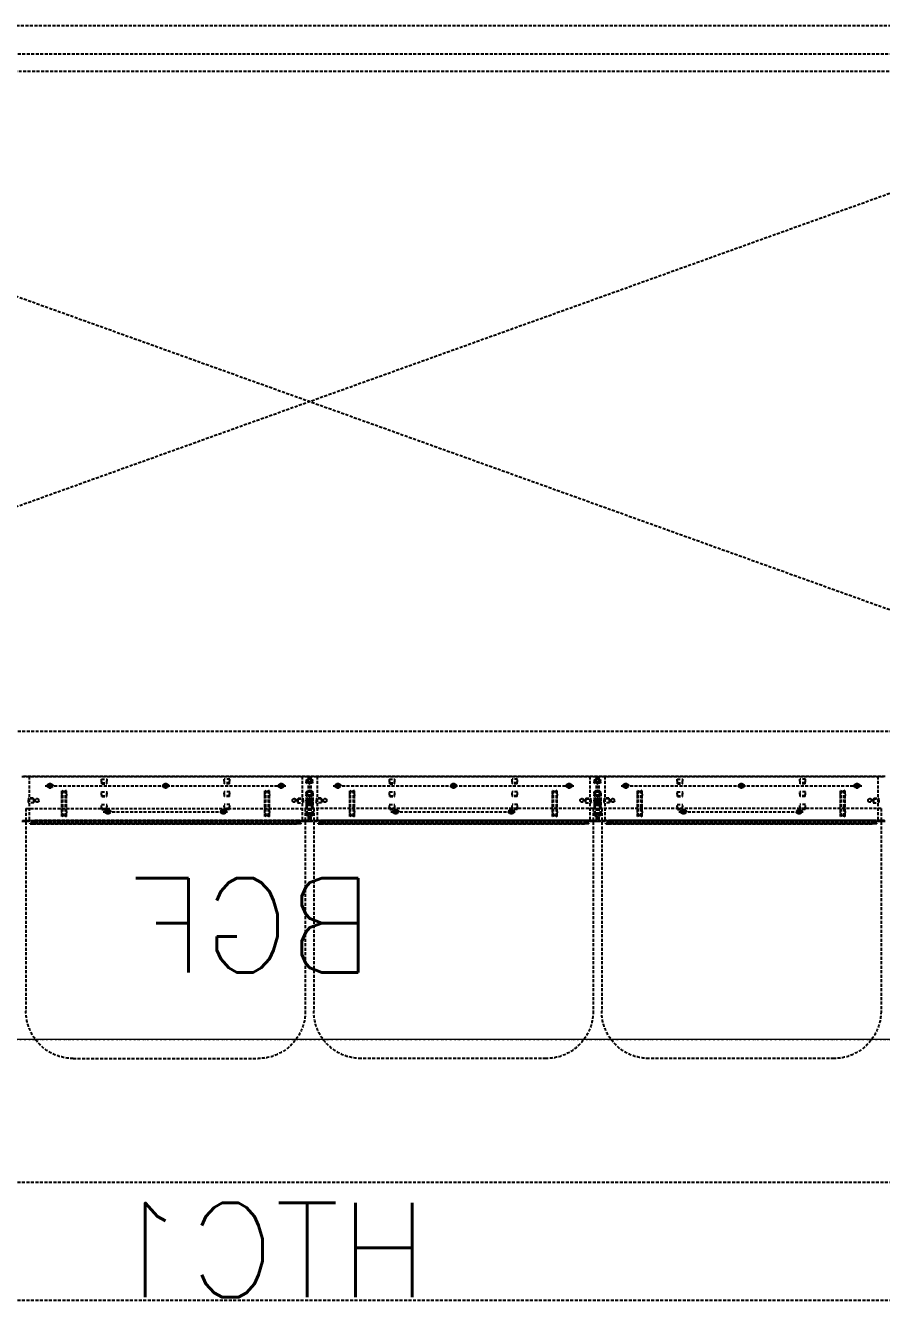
# Model space of a CAD drawing. Extents: x -32000 to 416743, y -254124 to 144214.
# Drawn here: x 3348 to 5162, y 44447 to 47150 of the extents above; entities that cross this region are included whole.
import ezdxf

# ---------------------------------------------------------------- set-up
doc = ezdxf.new("R2010")
doc.units = 0
doc.header["$LTSCALE"] = 10
for name, pattern in [('H12PL4$0$JJP_三點線', [0.9, 0.3, -0.15, 0, -0.15, 0, -0.15, 0, -0.15]), ('XFM1Q40$0$HIDDEN', [9.525, 6.35, -3.175]), ('XFM7P40ICA$0$H12PL4$0$JJP_三點線', [0.9, 0.3, -0.15, 0, -0.15, 0, -0.15, 0, -0.15])]:
    doc.linetypes.add(name, pattern=pattern)
for name, color, linetype in [('H12PL4$0$S-GRID', 252, 'Continuous'), ('XFM1Q40$0$BAG', 221, 'Continuous'), ('XFM1Q40$0$CBF01', 3, 'Continuous'), ('XFM1Q40$0$CBF02', 6, 'Continuous'), ('XFM1Q40$0$CBF03', 30, 'Continuous'), ('XFM1Q40$0$CBF04', 7, 'Continuous'), ('XFM1Q40$0$HTC', 1, 'Continuous'), ('XFM1Q40$0$TYPE14X10', 7, 'Continuous'), ('XFM1Q40$0$輪廓', 4, 'Continuous'), ('XFM7P40ICA$0$H12PL4$0$L40_19_MEJI', 252, 'Continuous'), ('XFM7P40ICA$0$H12PL4$0$S-GRID', 252, 'Continuous')]:
    doc.layers.add(name, color=color, linetype=linetype)
doc.styles.add('XFM1Q40$0$LSP', font='SIMPLEX.shx', dxfattribs={"bigfont": 'chineset.shx'})

# ---------------------------------------------------------------- blocks, each defined once
blk = doc.blocks.new('H12PL4')
at = {"layer": 'H12PL4$0$S-GRID', "linetype": 'H12PL4$0$JJP_三點線', "lineweight": 0}
blk.add_line((-29000, 45000), (289600, 45000), dxfattribs=at)
blk = doc.blocks.new('XFM1Q40$0$A$Cac22a11c')
at = {"layer": 'XFM1Q40$0$BAG', "color": 252, "linetype": 'XFM1Q40$0$HIDDEN', "ltscale": 0.1}
for p, q in [((285939, 185857.6), (285939, 185427.6)), ((285939, 185857.6), (286531, 185857.6)), ((286531, 185857.6), (286531, 185427.6)), ((286549, 185857.6), (286549, 185427.6)), ((286549, 185857.6), (287141, 185857.6)), ((287141, 185857.6), (287141, 185427.6)), ((287751, 185857.6), (287159, 185857.6)), ((287159, 185857.6), (287159, 185427.6)), ((287751, 185857.6), (287751, 185427.6)), ((285939, 185832.2), (286531, 185832.2)), ((286549, 185832.2), (287141, 185832.2)), ((287751, 185832.2), (287159, 185832.2)), ((286039, 185327.6), (286431, 185327.6)), ((286649, 185327.6), (287041, 185327.6)), ((287651, 185327.6), (287259, 185327.6))]:
    blk.add_line(p, q, dxfattribs=at)
for centre, start, end in [((286039, 185427.6), 180, 270), ((286431, 185427.6), 270, 0), ((286649, 185427.6), 180, 270), ((287041, 185427.6), 270, 0), ((287259, 185427.6), 180, 270), ((287651, 185427.6), 270, 0)]:
    blk.add_arc(centre, 100, start, end, dxfattribs=at)
at = {"layer": 'XFM1Q40$0$CBF01', "color": 252, "linetype": 'XFM1Q40$0$HIDDEN', "ltscale": 0.1}
for p, q in [((286524, 185925.7), (286524, 185832.2)), ((286540, 185925.7), (286524, 185925.7)), ((286538.5, 185925.7), (286538.5, 185832.2)), ((286540, 185925.7), (286540, 185830.7)), ((287134, 185925.7), (287134, 185832.2)), ((287150, 185925.7), (287134, 185925.7)), ((287148.5, 185925.7), (287148.5, 185832.2)), ((287150, 185925.7), (287150, 185830.7)), ((287744, 185925.7), (287744, 185832.2)), ((287760, 185925.7), (287744, 185925.7)), ((286533, 185911.7), (286533.5, 185917)), ((286533, 185911.7), (286534.5, 185911.5)), ((286534.5, 185911.5), (286535, 185916.8)), ((286537, 185919.7), (286536.5, 185919.7)), ((286537, 185918.2), (286536.5, 185918.2)), ((286538.5, 185909.7), (286540, 185909.7)), ((286538.5, 185895.7), (286540, 185895.7)), ((287143, 185911.7), (287143.5, 185917)), ((287143, 185911.7), (287144.5, 185911.5)), ((287144.5, 185911.5), (287145, 185916.8)), ((287147, 185919.7), (287146.5, 185919.7)), ((287147, 185918.2), (287146.5, 185918.2)), ((287148.5, 185909.7), (287150, 185909.7)), ((287148.5, 185895.7), (287150, 185895.7)), ((286533, 185890.2), (286533, 185846.2)), ((286533, 185884.7), (286533.5, 185890)), ((286533, 185884.7), (286534.5, 185884.5)), ((286533, 185877.7), (286534.5, 185877.9)), ((286533, 185877.7), (286533.5, 185872.4)), ((286534.5, 185890.2), (286534.5, 185846.2)), ((286534.5, 185884.5), (286535, 185889.8)), ((286534.5, 185877.9), (286535, 185872.6)), ((286537, 185892.7), (286536.5, 185892.7)), ((286537, 185891.2), (286536.5, 185891.2)), ((286536.5, 185878.2), (286540, 185878.2)), ((286536.5, 185876.7), (286538.5, 185876.7)), ((286536.5, 185872.7), (286538.5, 185872.7)), ((286536.5, 185871.2), (286540, 185871.2)), ((286538.5, 185882.7), (286540, 185882.7)), ((286538.5, 185879.7), (286540, 185879.7)), ((287143, 185890.2), (287143, 185846.2)), ((287143, 185884.7), (287143.5, 185890)), ((287143, 185884.7), (287144.5, 185884.5)), ((287143, 185877.7), (287144.5, 185877.9)), ((287143, 185877.7), (287143.5, 185872.4)), ((287144.5, 185890.2), (287144.5, 185846.2)), ((287144.5, 185884.5), (287145, 185889.8)), ((287144.5, 185877.9), (287145, 185872.6)), ((287147, 185892.7), (287146.5, 185892.7)), ((287147, 185891.2), (287146.5, 185891.2)), ((287146.5, 185878.2), (287150, 185878.2)), ((287146.5, 185876.7), (287148.5, 185876.7)), ((287146.5, 185872.7), (287148.5, 185872.7)), ((287146.5, 185871.2), (287150, 185871.2)), ((287148.5, 185882.7), (287150, 185882.7)), ((287148.5, 185879.7), (287150, 185879.7)), ((286533, 185857.7), (286533.5, 185863)), ((286533, 185857.7), (286534.5, 185857.5)), ((286534.5, 185857.5), (286535, 185862.8)), ((286537, 185865.7), (286536.5, 185865.7)), ((286537, 185864.2), (286536.5, 185864.2)), ((286538.5, 185855.7), (286540, 185855.7)), ((287143, 185857.7), (287143.5, 185863)), ((287143, 185857.7), (287144.5, 185857.5)), ((287144.5, 185857.5), (287145, 185862.8)), ((287147, 185865.7), (287146.5, 185865.7)), ((287147, 185864.2), (287146.5, 185864.2)), ((287148.5, 185855.7), (287150, 185855.7)), ((286538.5, 185832.2), (286515, 185832.2)), ((286515, 185832.2), (286515, 185825.2)), ((286522, 185825.2), (286515, 185825.2)), ((286540, 185830.7), (286516.5, 185830.7)), ((286516.5, 185830.7), (286516.5, 185826.7)), ((286522, 185826.7), (286516.5, 185826.7)), ((286522, 185825.2), (286522, 185826.7)), ((286524, 185832.2), (286524, 185830.7)), ((286538.5, 185840.7), (286540, 185840.7)), ((287148.5, 185832.2), (287125, 185832.2)), ((287125, 185832.2), (287125, 185825.2)), ((287132, 185825.2), (287125, 185825.2)), ((287150, 185830.7), (287126.5, 185830.7)), ((287126.5, 185830.7), (287126.5, 185826.7)), ((287132, 185826.7), (287126.5, 185826.7)), ((287132, 185825.2), (287132, 185826.7)), ((287134, 185832.2), (287134, 185830.7)), ((287148.5, 185840.7), (287150, 185840.7)), ((287758.5, 185832.2), (287735, 185832.2)), ((287735, 185832.2), (287735, 185825.2)), ((287742, 185825.2), (287735, 185825.2)), ((287760, 185830.7), (287736.5, 185830.7)), ((287736.5, 185830.7), (287736.5, 185826.7)), ((287742, 185826.7), (287736.5, 185826.7)), ((287742, 185825.2), (287742, 185826.7)), ((287744, 185832.2), (287744, 185830.7))]:
    blk.add_line(p, q, dxfattribs=at)
for centre, radius, start, end in [((286538.5, 185890.2), 5.5, 90, 180), ((286536.5, 185916.7), 3, 90, 175), ((286536.5, 185916.7), 1.5, 90, 175), ((286537, 185921.2), 1.5, 270, 0), ((286537, 185921.2), 3, 270, 300), ((286537, 185921.2), 3, 300, 0), ((287148.5, 185890.2), 5.5, 90, 180), ((287146.5, 185916.7), 3, 90, 175), ((287146.5, 185916.7), 1.5, 90, 175), ((287147, 185921.2), 1.5, 270, 0), ((287147, 185921.2), 3, 270, 300), ((287147, 185921.2), 3, 300, 0), ((286536.5, 185874.7), 3.5, 90, 270), ((286536.5, 185889.7), 3, 90, 175), ((286536.5, 185872.7), 3, 185, 270), ((286538.5, 185890.2), 4, 90, 180), ((286536.5, 185874.7), 2, 90, 270), ((286536.5, 185889.7), 1.5, 90, 175), ((286536.5, 185872.7), 1.5, 185, 270), ((286537, 185894.2), 1.5, 270, 0), ((286537, 185894.2), 3, 270, 0), ((286537, 185868.2), 3, 0, 90), ((286537, 185868.2), 1.5, 0, 90), ((287146.5, 185874.7), 3.5, 90, 270), ((287146.5, 185889.7), 3, 90, 175), ((287146.5, 185872.7), 3, 185, 270), ((287148.5, 185890.2), 4, 90, 180), ((287146.5, 185874.7), 2, 90, 270), ((287146.5, 185889.7), 1.5, 90, 175), ((287146.5, 185872.7), 1.5, 185, 270), ((287147, 185894.2), 1.5, 270, 0), ((287147, 185894.2), 3, 270, 0), ((287147, 185868.2), 3, 0, 90), ((287147, 185868.2), 1.5, 0, 90), ((286538.5, 185846.2), 5.5, 180, 270), ((286536.5, 185862.7), 3, 90, 175), ((286538.5, 185846.2), 4, 180, 270), ((286536.5, 185862.7), 1.5, 90, 175), ((286537, 185867.2), 3, 270, 0), ((286537, 185867.2), 1.5, 270, 0), ((287148.5, 185846.2), 5.5, 180, 270), ((287146.5, 185862.7), 3, 90, 175), ((287148.5, 185846.2), 4, 180, 270), ((287146.5, 185862.7), 1.5, 90, 175), ((287147, 185867.2), 3, 270, 0), ((287147, 185867.2), 1.5, 270, 0)]:
    blk.add_arc(centre, radius, start, end, dxfattribs=at)
at = {"layer": 'XFM1Q40$0$CBF02', "color": 252, "linetype": 'XFM1Q40$0$HIDDEN', "ltscale": 0.1}
for p, q in [((285930, 185925.7), (286538.5, 185925.7)), ((286537, 185925.7), (286537, 185830.7)), ((286538.5, 185925.7), (286538.5, 185830.7)), ((286540, 185925.7), (287148.5, 185925.7)), ((286540, 185925.7), (286540, 185830.7)), ((287147, 185925.7), (287147, 185830.7)), ((287148.5, 185925.7), (287148.5, 185830.7)), ((287150, 185925.7), (287758.5, 185925.7)), ((287150, 185925.7), (287150, 185830.7)), ((285983, 185905.7), (285997, 185905.7)), ((285988, 185901.1), (285988, 185910.2)), ((285992, 185909.7), (285988, 185909.7)), ((285992, 185901.7), (285988, 185901.7)), ((285992, 185901.1), (285992, 185910.2)), ((286015, 185840.7), (286015, 185895.7)), ((286015, 185895.7), (286018.3, 185894.5)), ((286100, 185909.7), (286099, 185919.6)), ((286099.9, 185911.7), (286099.1, 185919.7)), ((286099.1, 185919.7), (286110.9, 185919.7)), ((286099.9, 185911.7), (286110.1, 185911.7)), ((286100, 185909.7), (286110, 185909.7)), ((286110, 185909.7), (286111, 185919.6)), ((286110.1, 185911.7), (286110.9, 185919.7)), ((286228, 185905.7), (286242, 185905.7)), ((286233, 185901.1), (286233, 185910.2)), ((286237, 185909.7), (286233, 185909.7)), ((286237, 185901.7), (286233, 185901.7)), ((286237, 185901.1), (286237, 185910.2)), ((286445, 185840.7), (286445, 185895.7)), ((286445, 185895.7), (286448.3, 185894.5)), ((286473, 185905.7), (286487, 185905.7)), ((286478, 185901.1), (286478, 185910.2)), ((286482, 185909.7), (286478, 185909.7)), ((286482, 185901.7), (286478, 185901.7)), ((286482, 185901.1), (286482, 185910.2)), ((286593, 185905.7), (286607, 185905.7)), ((286598, 185901.1), (286598, 185910.2)), ((286602, 185909.7), (286598, 185909.7)), ((286602, 185901.7), (286598, 185901.7)), ((286602, 185901.1), (286602, 185910.2)), ((286625, 185840.7), (286625, 185895.7)), ((286625, 185895.7), (286628.3, 185894.5)), ((286710, 185909.7), (286709, 185919.6)), ((286709.9, 185911.7), (286709.1, 185919.7)), ((286709.1, 185919.7), (286720.9, 185919.7)), ((286709.9, 185911.7), (286720.1, 185911.7)), ((286710, 185909.7), (286720, 185909.7)), ((286720, 185909.7), (286721, 185919.6)), ((286720.1, 185911.7), (286720.9, 185919.7)), ((286838, 185905.7), (286852, 185905.7)), ((286843, 185901.1), (286843, 185910.2)), ((286847, 185909.7), (286843, 185909.7)), ((286847, 185901.7), (286843, 185901.7)), ((286847, 185901.1), (286847, 185910.2)), ((287055, 185840.7), (287055, 185895.7)), ((287055, 185895.7), (287058.3, 185894.5)), ((287083, 185905.7), (287097, 185905.7)), ((287088, 185901.1), (287088, 185910.2)), ((287092, 185909.7), (287088, 185909.7)), ((287092, 185901.7), (287088, 185901.7)), ((287092, 185901.1), (287092, 185910.2)), ((287203, 185905.7), (287217, 185905.7)), ((287208, 185901.1), (287208, 185910.2)), ((287212, 185909.7), (287208, 185909.7)), ((287212, 185901.7), (287208, 185901.7)), ((287212, 185901.1), (287212, 185910.2)), ((287235, 185840.7), (287235, 185895.7)), ((287235, 185895.7), (287238.3, 185894.5)), ((287320, 185909.7), (287319, 185919.6)), ((287319.9, 185911.7), (287319.1, 185919.7)), ((287319.1, 185919.7), (287330.9, 185919.7)), ((287319.9, 185911.7), (287330.1, 185911.7)), ((287320, 185909.7), (287330, 185909.7)), ((287330, 185909.7), (287331, 185919.6)), ((287330.1, 185911.7), (287330.9, 185919.7)), ((287448, 185905.7), (287462, 185905.7)), ((287453, 185901.1), (287453, 185910.2)), ((287457, 185909.7), (287453, 185909.7)), ((287457, 185901.7), (287453, 185901.7)), ((287457, 185901.1), (287457, 185910.2)), ((287665, 185840.7), (287665, 185895.7)), ((287665, 185895.7), (287668.3, 185894.5)), ((287693, 185905.7), (287707, 185905.7)), ((287698, 185901.1), (287698, 185910.2)), ((287702, 185909.7), (287698, 185909.7)), ((287702, 185901.7), (287698, 185901.7)), ((287702, 185901.1), (287702, 185910.2)), ((286017, 185841.4), (286017, 185895)), ((286025, 185851.3), (286025, 185885.1)), ((286100, 185882.7), (286099, 185892.6)), ((286099.9, 185884.7), (286099.1, 185892.7)), ((286099.1, 185892.7), (286110.9, 185892.7)), ((286099.9, 185884.7), (286110.1, 185884.7)), ((286100, 185882.7), (286110, 185882.7)), ((286110, 185882.7), (286111, 185892.6)), ((286110.1, 185884.7), (286110.9, 185892.7)), ((286447, 185841.4), (286447, 185895)), ((286455, 185851.3), (286455, 185885.1)), ((286503.5, 185873.2), (286503.5, 185876.2)), ((286510.5, 185872.1), (286510.5, 185877.3)), ((286515.5, 185879.7), (286514.5, 185869.7)), ((286515.4, 185877.7), (286514.6, 185869.7)), ((286514.6, 185869.7), (286526.4, 185869.7)), ((286515.4, 185877.7), (286525.6, 185877.7)), ((286515.5, 185879.7), (286525.5, 185879.7)), ((286525.5, 185879.7), (286526.5, 185869.7)), ((286525.6, 185877.7), (286526.4, 185869.7)), ((286627, 185841.4), (286627, 185895)), ((286635, 185851.3), (286635, 185885.1)), ((286710, 185882.7), (286709, 185892.6)), ((286709.9, 185884.7), (286709.1, 185892.7)), ((286709.1, 185892.7), (286720.9, 185892.7)), ((286709.9, 185884.7), (286720.1, 185884.7)), ((286710, 185882.7), (286720, 185882.7)), ((286720, 185882.7), (286721, 185892.6)), ((286720.1, 185884.7), (286720.9, 185892.7)), ((287057, 185841.4), (287057, 185895)), ((287065, 185851.3), (287065, 185885.1)), ((287113.5, 185873.2), (287113.5, 185876.2)), ((287120.5, 185872.1), (287120.5, 185877.3)), ((287125.5, 185879.7), (287124.5, 185869.7)), ((287125.4, 185877.7), (287124.6, 185869.7)), ((287124.6, 185869.7), (287136.4, 185869.7)), ((287125.4, 185877.7), (287135.6, 185877.7)), ((287125.5, 185879.7), (287135.5, 185879.7)), ((287135.5, 185879.7), (287136.5, 185869.7)), ((287135.6, 185877.7), (287136.4, 185869.7)), ((287237, 185841.4), (287237, 185895)), ((287245, 185851.3), (287245, 185885.1)), ((287320, 185882.7), (287319, 185892.6)), ((287319.9, 185884.7), (287319.1, 185892.7)), ((287319.1, 185892.7), (287330.9, 185892.7)), ((287319.9, 185884.7), (287330.1, 185884.7)), ((287320, 185882.7), (287330, 185882.7)), ((287330, 185882.7), (287331, 185892.6)), ((287330.1, 185884.7), (287330.9, 185892.7)), ((287667, 185841.4), (287667, 185895)), ((287675, 185851.3), (287675, 185885.1)), ((287723.5, 185873.2), (287723.5, 185876.2)), ((287730.5, 185872.1), (287730.5, 185877.3)), ((287735.5, 185879.7), (287734.5, 185869.7)), ((287735.4, 185877.7), (287734.6, 185869.7)), ((287734.6, 185869.7), (287746.4, 185869.7)), ((287735.4, 185877.7), (287745.6, 185877.7)), ((287735.5, 185879.7), (287745.5, 185879.7)), ((287745.5, 185879.7), (287746.5, 185869.7)), ((287745.6, 185877.7), (287746.4, 185869.7)), ((286018.3, 185841.9), (286015, 185840.7)), ((286100, 185855.7), (286099, 185865.6)), ((286099.1, 185865.7), (286110.9, 185865.7)), ((286099.9, 185857.7), (286099.1, 185865.7)), ((286099.9, 185857.7), (286110.1, 185857.7)), ((286100, 185855.7), (286110, 185855.7)), ((286105.5, 185850.7), (286119.5, 185850.7)), ((286110, 185855.7), (286111, 185865.6)), ((286110.1, 185857.7), (286110.9, 185865.7)), ((286110.5, 185846.1), (286110.5, 185855.2)), ((286114.5, 185854.7), (286110.5, 185854.7)), ((286114.5, 185846.7), (286110.5, 185846.7)), ((286114.5, 185846.1), (286114.5, 185855.2)), ((286350.5, 185850.7), (286364.5, 185850.7)), ((286355.5, 185846.1), (286355.5, 185855.2)), ((286359.5, 185854.7), (286355.5, 185854.7)), ((286359.5, 185846.7), (286355.5, 185846.7)), ((286359.5, 185846.1), (286359.5, 185855.2)), ((286448.3, 185841.9), (286445, 185840.7)), ((286628.3, 185841.9), (286625, 185840.7)), ((286710, 185855.7), (286709, 185865.6)), ((286709.1, 185865.7), (286720.9, 185865.7)), ((286709.9, 185857.7), (286709.1, 185865.7)), ((286709.9, 185857.7), (286720.1, 185857.7)), ((286710, 185855.7), (286720, 185855.7)), ((286715.5, 185850.7), (286729.5, 185850.7)), ((286720, 185855.7), (286721, 185865.6)), ((286720.1, 185857.7), (286720.9, 185865.7)), ((286720.5, 185846.1), (286720.5, 185855.2)), ((286724.5, 185854.7), (286720.5, 185854.7)), ((286724.5, 185846.7), (286720.5, 185846.7)), ((286724.5, 185846.1), (286724.5, 185855.2)), ((286960.5, 185850.7), (286974.5, 185850.7)), ((286965.5, 185846.1), (286965.5, 185855.2)), ((286969.5, 185854.7), (286965.5, 185854.7)), ((286969.5, 185846.7), (286965.5, 185846.7)), ((286969.5, 185846.1), (286969.5, 185855.2)), ((287058.3, 185841.9), (287055, 185840.7)), ((287238.3, 185841.9), (287235, 185840.7)), ((287320, 185855.7), (287319, 185865.6)), ((287319.1, 185865.7), (287330.9, 185865.7)), ((287319.9, 185857.7), (287319.1, 185865.7)), ((287319.9, 185857.7), (287330.1, 185857.7)), ((287320, 185855.7), (287330, 185855.7)), ((287325.5, 185850.7), (287339.5, 185850.7)), ((287330, 185855.7), (287331, 185865.6)), ((287330.1, 185857.7), (287330.9, 185865.7)), ((287330.5, 185846.1), (287330.5, 185855.2)), ((287334.5, 185854.7), (287330.5, 185854.7)), ((287334.5, 185846.7), (287330.5, 185846.7)), ((287334.5, 185846.1), (287334.5, 185855.2)), ((287570.5, 185850.7), (287584.5, 185850.7)), ((287575.5, 185846.1), (287575.5, 185855.2)), ((287579.5, 185854.7), (287575.5, 185854.7)), ((287579.5, 185846.7), (287575.5, 185846.7)), ((287579.5, 185846.1), (287579.5, 185855.2)), ((287668.3, 185841.9), (287665, 185840.7)), ((285953.5, 185830.7), (285930, 185830.7)), ((285953.5, 185832.2), (286513.5, 185832.2)), ((285953.5, 185825.2), (285953.5, 185832.2)), ((285953.5, 185830.7), (286513.5, 185830.7)), ((285953.5, 185826.7), (286513.5, 185826.7)), ((285953.5, 185825.2), (286513.5, 185825.2)), ((286513.5, 185832.2), (286513.5, 185825.2)), ((286513.5, 185830.7), (286538.5, 185830.7)), ((286563.5, 185830.7), (286540, 185830.7)), ((286563.5, 185832.2), (287123.5, 185832.2)), ((286563.5, 185825.2), (286563.5, 185832.2)), ((286563.5, 185830.7), (287123.5, 185830.7)), ((286563.5, 185826.7), (287123.5, 185826.7)), ((286563.5, 185825.2), (287123.5, 185825.2)), ((287123.5, 185832.2), (287123.5, 185825.2)), ((287123.5, 185830.7), (287148.5, 185830.7)), ((287173.5, 185830.7), (287150, 185830.7)), ((287173.5, 185832.2), (287733.5, 185832.2)), ((287173.5, 185825.2), (287173.5, 185832.2)), ((287173.5, 185830.7), (287733.5, 185830.7)), ((287173.5, 185826.7), (287733.5, 185826.7)), ((287173.5, 185825.2), (287733.5, 185825.2)), ((287733.5, 185832.2), (287733.5, 185825.2)), ((287733.5, 185830.7), (287758.5, 185830.7))]:
    blk.add_line(p, q, dxfattribs=at)
for centre, radius, start, end in [((285988, 185905.7), 4, 90, 270), ((285992, 185905.7), 4, 270, 90), ((286099.1, 185919.6), 0.0502, 360, 191.4212), ((286110.9, 185919.6), 0.0502, 348.5788, 180), ((286233, 185905.7), 4, 90, 270), ((286237, 185905.7), 4, 270, 90), ((286478, 185905.7), 4, 90, 270), ((286482, 185905.7), 4, 270, 90), ((286598, 185905.7), 4, 90, 270), ((286602, 185905.7), 4, 270, 90), ((286709.1, 185919.6), 0.0502, 360, 191.4212), ((286720.9, 185919.6), 0.0502, 348.5788, 180), ((286843, 185905.7), 4, 90, 270), ((286847, 185905.7), 4, 270, 90), ((287088, 185905.7), 4, 90, 270), ((287092, 185905.7), 4, 270, 90), ((287208, 185905.7), 4, 90, 270), ((287212, 185905.7), 4, 270, 90), ((287319.1, 185919.6), 0.0502, 360, 191.4212), ((287330.9, 185919.6), 0.0502, 348.5788, 180), ((287453, 185905.7), 4, 90, 270), ((287457, 185905.7), 4, 270, 90), ((287698, 185905.7), 4, 90, 270), ((287702, 185905.7), 4, 270, 90), ((286015, 185885.1), 10, 0, 70.71), ((286099.1, 185892.6), 0.0502, 360, 191.4212), ((286110.9, 185892.6), 0.0502, 348.5788, 180), ((286445, 185885.1), 10, 0, 70.71), ((286507.5, 185874.1), 4.49, 63.4401, 152.8116), ((286507.5, 185875.2), 4.49, 207.1884, 296.5599), ((286507.5, 185874.7), 4, 300, 60), ((286514.6, 185869.7), 0.0502, 168.5788, 0), ((286526.4, 185869.7), 0.0502, 180, 11.4212), ((286625, 185885.1), 10, 0, 70.71), ((286709.1, 185892.6), 0.0502, 360, 191.4212), ((286720.9, 185892.6), 0.0502, 348.5788, 180), ((287055, 185885.1), 10, 0, 70.71), ((287117.5, 185874.1), 4.49, 63.4401, 152.8116), ((287117.5, 185875.2), 4.49, 207.1884, 296.5599), ((287117.5, 185874.7), 4, 300, 60), ((287124.6, 185869.7), 0.0502, 168.5788, 0), ((287136.4, 185869.7), 0.0502, 180, 11.4212), ((287235, 185885.1), 10, 0, 70.71), ((287319.1, 185892.6), 0.0502, 360, 191.4212), ((287330.9, 185892.6), 0.0502, 348.5788, 180), ((287665, 185885.1), 10, 0, 70.71), ((287727.5, 185874.1), 4.49, 63.4401, 152.8116), ((287727.5, 185875.2), 4.49, 207.1884, 296.5599), ((287727.5, 185874.7), 4, 300, 60), ((287734.6, 185869.7), 0.0502, 168.5788, 0), ((287746.4, 185869.7), 0.0502, 180, 11.4212), ((286015, 185851.3), 10, 289.29, 0), ((286099.1, 185865.6), 0.0502, 360, 191.4212), ((286110.5, 185850.7), 4, 90, 270), ((286110.9, 185865.6), 0.0502, 348.5788, 180), ((286114.5, 185850.7), 4, 270, 90), ((286355.5, 185850.7), 4, 90, 270), ((286359.5, 185850.7), 4, 270, 90), ((286445, 185851.3), 10, 289.29, 0), ((286625, 185851.3), 10, 289.29, 0), ((286709.1, 185865.6), 0.0502, 360, 191.4212), ((286720.5, 185850.7), 4, 90, 270), ((286720.9, 185865.6), 0.0502, 348.5788, 180), ((286724.5, 185850.7), 4, 270, 90), ((286965.5, 185850.7), 4, 90, 270), ((286969.5, 185850.7), 4, 270, 90), ((287055, 185851.3), 10, 289.29, 0), ((287235, 185851.3), 10, 289.29, 0), ((287319.1, 185865.6), 0.0502, 360, 191.4212), ((287330.5, 185850.7), 4, 90, 270), ((287330.9, 185865.6), 0.0502, 348.5788, 180), ((287334.5, 185850.7), 4, 270, 90), ((287575.5, 185850.7), 4, 90, 270), ((287579.5, 185850.7), 4, 270, 90), ((287665, 185851.3), 10, 289.29, 0)]:
    blk.add_arc(centre, radius, start, end, dxfattribs=at)
at = {"layer": 'XFM1Q40$0$CBF03', "color": 252, "linetype": 'XFM1Q40$0$HIDDEN', "ltscale": 0.1}
for p, q in [((286540, 185925.7), (285931.5, 185925.7)), ((286540, 185925.7), (286540, 185830.7)), ((287150, 185925.7), (286541.5, 185925.7)), ((286541.5, 185925.7), (286541.5, 185830.7)), ((286543, 185925.7), (286543, 185830.7)), ((287150, 185925.7), (287150, 185830.7)), ((287760, 185925.7), (287151.5, 185925.7)), ((287151.5, 185925.7), (287151.5, 185830.7)), ((287153, 185925.7), (287153, 185830.7)), ((286490, 185905.7), (285980, 185905.7)), ((285988, 185901.1), (285988, 185910.2)), ((285988, 185909.7), (285992, 185909.7)), ((285988, 185901.7), (285992, 185901.7)), ((285992, 185901.1), (285992, 185910.2)), ((286025, 185895.7), (286021.7, 185894.5)), ((286025, 185840.7), (286025, 185895.7)), ((286233, 185901.1), (286233, 185910.2)), ((286233, 185909.7), (286237, 185909.7)), ((286233, 185901.7), (286237, 185901.7)), ((286237, 185901.1), (286237, 185910.2)), ((286360, 185909.7), (286359, 185919.6)), ((286370.9, 185919.7), (286359.1, 185919.7)), ((286359.9, 185911.7), (286359.1, 185919.7)), ((286370.1, 185911.7), (286359.9, 185911.7)), ((286370, 185909.7), (286360, 185909.7)), ((286370, 185909.7), (286371, 185919.6)), ((286370.1, 185911.7), (286370.9, 185919.7)), ((286455, 185895.7), (286451.7, 185894.5)), ((286455, 185840.7), (286455, 185895.7)), ((286478, 185901.1), (286478, 185910.2)), ((286478, 185909.7), (286482, 185909.7)), ((286478, 185901.7), (286482, 185901.7)), ((286482, 185901.1), (286482, 185910.2)), ((287100, 185905.7), (286590, 185905.7)), ((286598, 185901.1), (286598, 185910.2)), ((286598, 185909.7), (286602, 185909.7)), ((286598, 185901.7), (286602, 185901.7)), ((286602, 185901.1), (286602, 185910.2)), ((286635, 185895.7), (286631.7, 185894.5)), ((286635, 185840.7), (286635, 185895.7)), ((286843, 185901.1), (286843, 185910.2)), ((286843, 185909.7), (286847, 185909.7)), ((286843, 185901.7), (286847, 185901.7)), ((286847, 185901.1), (286847, 185910.2)), ((286970, 185909.7), (286969, 185919.6)), ((286980.9, 185919.7), (286969.1, 185919.7)), ((286969.9, 185911.7), (286969.1, 185919.7)), ((286980.1, 185911.7), (286969.9, 185911.7)), ((286980, 185909.7), (286970, 185909.7)), ((286980, 185909.7), (286981, 185919.6)), ((286980.1, 185911.7), (286980.9, 185919.7)), ((287065, 185895.7), (287061.7, 185894.5)), ((287065, 185840.7), (287065, 185895.7)), ((287088, 185901.1), (287088, 185910.2)), ((287088, 185909.7), (287092, 185909.7)), ((287088, 185901.7), (287092, 185901.7)), ((287092, 185901.1), (287092, 185910.2)), ((287710, 185905.7), (287200, 185905.7)), ((287208, 185901.1), (287208, 185910.2)), ((287208, 185909.7), (287212, 185909.7)), ((287208, 185901.7), (287212, 185901.7)), ((287212, 185901.1), (287212, 185910.2)), ((287245, 185895.7), (287241.7, 185894.5)), ((287245, 185840.7), (287245, 185895.7)), ((287453, 185901.1), (287453, 185910.2)), ((287453, 185909.7), (287457, 185909.7)), ((287453, 185901.7), (287457, 185901.7)), ((287457, 185901.1), (287457, 185910.2)), ((287580, 185909.7), (287579, 185919.6)), ((287590.9, 185919.7), (287579.1, 185919.7)), ((287579.9, 185911.7), (287579.1, 185919.7)), ((287590.1, 185911.7), (287579.9, 185911.7)), ((287590, 185909.7), (287580, 185909.7)), ((287590, 185909.7), (287591, 185919.6)), ((287590.1, 185911.7), (287590.9, 185919.7)), ((287675, 185895.7), (287671.7, 185894.5)), ((287675, 185840.7), (287675, 185895.7)), ((287698, 185901.1), (287698, 185910.2)), ((287698, 185909.7), (287702, 185909.7)), ((287698, 185901.7), (287702, 185901.7)), ((287702, 185901.1), (287702, 185910.2)), ((285944.5, 185879.7), (285943.5, 185869.7)), ((285944.4, 185877.7), (285943.6, 185869.7)), ((285955.4, 185869.7), (285943.6, 185869.7)), ((285954.6, 185877.7), (285944.4, 185877.7)), ((285954.5, 185879.7), (285944.5, 185879.7)), ((285954.5, 185879.7), (285955.5, 185869.7)), ((285954.6, 185877.7), (285955.4, 185869.7)), ((285959.5, 185872.1), (285959.5, 185877.3)), ((285966.5, 185873.2), (285966.5, 185876.2)), ((286015, 185851.3), (286015, 185885.1)), ((286023, 185841.4), (286023, 185895)), ((286360, 185882.7), (286359, 185892.6)), ((286359.9, 185884.7), (286359.1, 185892.7)), ((286370.9, 185892.7), (286359.1, 185892.7)), ((286370.1, 185884.7), (286359.9, 185884.7)), ((286370, 185882.7), (286360, 185882.7)), ((286370, 185882.7), (286371, 185892.6)), ((286370.1, 185884.7), (286370.9, 185892.7)), ((286445, 185851.3), (286445, 185885.1)), ((286453, 185841.4), (286453, 185895)), ((286554.5, 185879.7), (286553.5, 185869.7)), ((286554.4, 185877.7), (286553.6, 185869.7)), ((286565.4, 185869.7), (286553.6, 185869.7)), ((286564.6, 185877.7), (286554.4, 185877.7)), ((286564.5, 185879.7), (286554.5, 185879.7)), ((286564.5, 185879.7), (286565.5, 185869.7)), ((286564.6, 185877.7), (286565.4, 185869.7)), ((286569.5, 185872.1), (286569.5, 185877.3)), ((286576.5, 185873.2), (286576.5, 185876.2)), ((286625, 185851.3), (286625, 185885.1)), ((286633, 185841.4), (286633, 185895)), ((286970, 185882.7), (286969, 185892.6)), ((286969.9, 185884.7), (286969.1, 185892.7)), ((286980.9, 185892.7), (286969.1, 185892.7)), ((286980.1, 185884.7), (286969.9, 185884.7)), ((286980, 185882.7), (286970, 185882.7)), ((286980, 185882.7), (286981, 185892.6)), ((286980.1, 185884.7), (286980.9, 185892.7)), ((287055, 185851.3), (287055, 185885.1)), ((287063, 185841.4), (287063, 185895)), ((287164.5, 185879.7), (287163.5, 185869.7)), ((287164.4, 185877.7), (287163.6, 185869.7)), ((287175.4, 185869.7), (287163.6, 185869.7)), ((287174.6, 185877.7), (287164.4, 185877.7)), ((287174.5, 185879.7), (287164.5, 185879.7)), ((287174.5, 185879.7), (287175.5, 185869.7)), ((287174.6, 185877.7), (287175.4, 185869.7)), ((287179.5, 185872.1), (287179.5, 185877.3)), ((287186.5, 185873.2), (287186.5, 185876.2)), ((287235, 185851.3), (287235, 185885.1)), ((287243, 185841.4), (287243, 185895)), ((287580, 185882.7), (287579, 185892.6)), ((287579.9, 185884.7), (287579.1, 185892.7)), ((287590.9, 185892.7), (287579.1, 185892.7)), ((287590.1, 185884.7), (287579.9, 185884.7)), ((287590, 185882.7), (287580, 185882.7)), ((287590, 185882.7), (287591, 185892.6)), ((287590.1, 185884.7), (287590.9, 185892.7)), ((287665, 185851.3), (287665, 185885.1)), ((287673, 185841.4), (287673, 185895)), ((286021.7, 185841.9), (286025, 185840.7)), ((286367.5, 185850.7), (286102.5, 185850.7)), ((286110.5, 185846.1), (286110.5, 185855.2)), ((286110.5, 185854.7), (286114.5, 185854.7)), ((286110.5, 185846.7), (286114.5, 185846.7)), ((286114.5, 185846.1), (286114.5, 185855.2)), ((286355.5, 185846.1), (286355.5, 185855.2)), ((286355.5, 185854.7), (286359.5, 185854.7)), ((286355.5, 185846.7), (286359.5, 185846.7)), ((286360, 185855.7), (286359, 185865.6)), ((286370.9, 185865.7), (286359.1, 185865.7)), ((286359.9, 185857.7), (286359.1, 185865.7)), ((286359.5, 185846.1), (286359.5, 185855.2)), ((286370.1, 185857.7), (286359.9, 185857.7)), ((286370, 185855.7), (286360, 185855.7)), ((286370, 185855.7), (286371, 185865.6)), ((286370.1, 185857.7), (286370.9, 185865.7)), ((286451.7, 185841.9), (286455, 185840.7)), ((286631.7, 185841.9), (286635, 185840.7)), ((286977.5, 185850.7), (286712.5, 185850.7)), ((286720.5, 185846.1), (286720.5, 185855.2)), ((286720.5, 185854.7), (286724.5, 185854.7)), ((286720.5, 185846.7), (286724.5, 185846.7)), ((286724.5, 185846.1), (286724.5, 185855.2)), ((286965.5, 185846.1), (286965.5, 185855.2)), ((286965.5, 185854.7), (286969.5, 185854.7)), ((286965.5, 185846.7), (286969.5, 185846.7)), ((286970, 185855.7), (286969, 185865.6)), ((286980.9, 185865.7), (286969.1, 185865.7)), ((286969.9, 185857.7), (286969.1, 185865.7)), ((286969.5, 185846.1), (286969.5, 185855.2)), ((286980.1, 185857.7), (286969.9, 185857.7)), ((286980, 185855.7), (286970, 185855.7)), ((286980, 185855.7), (286981, 185865.6)), ((286980.1, 185857.7), (286980.9, 185865.7)), ((287061.7, 185841.9), (287065, 185840.7)), ((287241.7, 185841.9), (287245, 185840.7)), ((287587.5, 185850.7), (287322.5, 185850.7)), ((287330.5, 185846.1), (287330.5, 185855.2)), ((287330.5, 185854.7), (287334.5, 185854.7)), ((287330.5, 185846.7), (287334.5, 185846.7)), ((287334.5, 185846.1), (287334.5, 185855.2)), ((287575.5, 185846.1), (287575.5, 185855.2)), ((287575.5, 185854.7), (287579.5, 185854.7)), ((287575.5, 185846.7), (287579.5, 185846.7)), ((287580, 185855.7), (287579, 185865.6)), ((287590.9, 185865.7), (287579.1, 185865.7)), ((287579.9, 185857.7), (287579.1, 185865.7)), ((287579.5, 185846.1), (287579.5, 185855.2)), ((287590.1, 185857.7), (287579.9, 185857.7)), ((287590, 185855.7), (287580, 185855.7)), ((287590, 185855.7), (287591, 185865.6)), ((287590.1, 185857.7), (287590.9, 185865.7)), ((287671.7, 185841.9), (287675, 185840.7)), ((286540, 185830.7), (285931.5, 185830.7)), ((286516.5, 185832.2), (285956.5, 185832.2)), ((285956.5, 185832.2), (285956.5, 185830.7)), ((285956.5, 185830.7), (285956.5, 185825.2)), ((286516.5, 185826.7), (285956.5, 185826.7)), ((286516.5, 185825.2), (285956.5, 185825.2)), ((286516.5, 185830.7), (286516.5, 185832.2)), ((286516.5, 185825.2), (286516.5, 185830.7)), ((287150, 185830.7), (286541.5, 185830.7)), ((287126.5, 185832.2), (286566.5, 185832.2)), ((286566.5, 185832.2), (286566.5, 185830.7)), ((286566.5, 185830.7), (286566.5, 185825.2)), ((287126.5, 185826.7), (286566.5, 185826.7)), ((287126.5, 185825.2), (286566.5, 185825.2)), ((287126.5, 185830.7), (287126.5, 185832.2)), ((287126.5, 185825.2), (287126.5, 185830.7)), ((287760, 185830.7), (287151.5, 185830.7)), ((287736.5, 185832.2), (287176.5, 185832.2)), ((287176.5, 185832.2), (287176.5, 185830.7)), ((287176.5, 185830.7), (287176.5, 185825.2)), ((287736.5, 185826.7), (287176.5, 185826.7)), ((287736.5, 185825.2), (287176.5, 185825.2)), ((287736.5, 185830.7), (287736.5, 185832.2)), ((287736.5, 185825.2), (287736.5, 185830.7))]:
    blk.add_line(p, q, dxfattribs=at)
for centre, radius, start, end in [((285988, 185905.7), 4, 90, 270), ((285992, 185905.7), 4, 270, 90), ((286233, 185905.7), 4, 90, 270), ((286237, 185905.7), 4, 270, 90), ((286359.1, 185919.6), 0.0502, 360, 191.4212), ((286370.9, 185919.6), 0.0502, 348.5788, 180), ((286478, 185905.7), 4, 90, 270), ((286482, 185905.7), 4, 270, 90), ((286598, 185905.7), 4, 90, 270), ((286602, 185905.7), 4, 270, 90), ((286843, 185905.7), 4, 90, 270), ((286847, 185905.7), 4, 270, 90), ((286969.1, 185919.6), 0.0502, 360, 191.4212), ((286980.9, 185919.6), 0.0502, 348.5788, 180), ((287088, 185905.7), 4, 90, 270), ((287092, 185905.7), 4, 270, 90), ((287208, 185905.7), 4, 90, 270), ((287212, 185905.7), 4, 270, 90), ((287453, 185905.7), 4, 90, 270), ((287457, 185905.7), 4, 270, 90), ((287579.1, 185919.6), 0.0502, 360, 191.4212), ((287590.9, 185919.6), 0.0502, 348.5788, 180), ((287698, 185905.7), 4, 90, 270), ((287702, 185905.7), 4, 270, 90), ((285943.6, 185869.7), 0.0502, 168.5788, 0), ((285955.4, 185869.7), 0.0502, 180, 11.4212), ((285962.5, 185874.7), 4, 120, 240), ((285962.5, 185874.1), 4.49, 27.1884, 116.5599), ((285962.5, 185875.2), 4.49, 243.4401, 332.8116), ((286025, 185885.1), 10, 109.29, 180), ((286359.1, 185892.6), 0.0502, 360, 191.4212), ((286370.9, 185892.6), 0.0502, 348.5788, 180), ((286455, 185885.1), 10, 109.29, 180), ((286553.6, 185869.7), 0.0502, 168.5788, 0), ((286565.4, 185869.7), 0.0502, 180, 11.4212), ((286572.5, 185874.7), 4, 120, 240), ((286572.5, 185874.1), 4.49, 27.1884, 116.5599), ((286572.5, 185875.2), 4.49, 243.4401, 332.8116), ((286635, 185885.1), 10, 109.29, 180), ((286969.1, 185892.6), 0.0502, 360, 191.4212), ((286980.9, 185892.6), 0.0502, 348.5788, 180), ((287065, 185885.1), 10, 109.29, 180), ((287163.6, 185869.7), 0.0502, 168.5788, 0), ((287175.4, 185869.7), 0.0502, 180, 11.4212), ((287182.5, 185874.7), 4, 120, 240), ((287182.5, 185874.1), 4.49, 27.1884, 116.5599), ((287182.5, 185875.2), 4.49, 243.4401, 332.8116), ((287245, 185885.1), 10, 109.29, 180), ((287579.1, 185892.6), 0.0502, 360, 191.4212), ((287590.9, 185892.6), 0.0502, 348.5788, 180), ((287675, 185885.1), 10, 109.29, 180), ((286025, 185851.3), 10, 180, 250.71), ((286110.5, 185850.7), 4, 90, 270), ((286114.5, 185850.7), 4, 270, 90), ((286355.5, 185850.7), 4, 90, 270), ((286359.1, 185865.6), 0.0502, 360, 191.4212), ((286359.5, 185850.7), 4, 270, 90), ((286370.9, 185865.6), 0.0502, 348.5788, 180), ((286455, 185851.3), 10, 180, 250.71), ((286635, 185851.3), 10, 180, 250.71), ((286720.5, 185850.7), 4, 90, 270), ((286724.5, 185850.7), 4, 270, 90), ((286965.5, 185850.7), 4, 90, 270), ((286969.1, 185865.6), 0.0502, 360, 191.4212), ((286969.5, 185850.7), 4, 270, 90), ((286980.9, 185865.6), 0.0502, 348.5788, 180), ((287065, 185851.3), 10, 180, 250.71), ((287245, 185851.3), 10, 180, 250.71), ((287330.5, 185850.7), 4, 90, 270), ((287334.5, 185850.7), 4, 270, 90), ((287575.5, 185850.7), 4, 90, 270), ((287579.1, 185865.6), 0.0502, 360, 191.4212), ((287579.5, 185850.7), 4, 270, 90), ((287590.9, 185865.6), 0.0502, 348.5788, 180), ((287675, 185851.3), 10, 180, 250.71)]:
    blk.add_arc(centre, radius, start, end, dxfattribs=at)
at = {"layer": 'XFM1Q40$0$CBF04', "color": 252, "linetype": 'XFM1Q40$0$HIDDEN', "ltscale": 0.1}
for p, q in [((285930, 185925.7), (285946, 185925.7)), ((285946, 185925.7), (285946, 185832.2)), ((286540, 185925.7), (286540, 185830.7)), ((286540, 185925.7), (286556, 185925.7)), ((286541.5, 185925.7), (286541.5, 185832.2)), ((286556, 185925.7), (286556, 185832.2)), ((287150, 185925.7), (287150, 185830.7)), ((287150, 185925.7), (287166, 185925.7)), ((287151.5, 185925.7), (287151.5, 185832.2)), ((287166, 185925.7), (287166, 185832.2)), ((286541.5, 185909.7), (286540, 185909.7)), ((286541.5, 185895.7), (286540, 185895.7)), ((286543, 185919.7), (286543.5, 185919.7)), ((286543, 185918.2), (286543.5, 185918.2)), ((286545.5, 185911.5), (286545, 185916.8)), ((286547, 185911.7), (286545.5, 185911.5)), ((286547, 185911.7), (286546.5, 185917)), ((287151.5, 185909.7), (287150, 185909.7)), ((287151.5, 185895.7), (287150, 185895.7)), ((287153, 185919.7), (287153.5, 185919.7)), ((287153, 185918.2), (287153.5, 185918.2)), ((287155.5, 185911.5), (287155, 185916.8)), ((287157, 185911.7), (287155.5, 185911.5)), ((287157, 185911.7), (287156.5, 185917)), ((286541.5, 185882.7), (286540, 185882.7)), ((286541.5, 185879.7), (286540, 185879.7)), ((286543.5, 185878.2), (286540, 185878.2)), ((286543.5, 185871.2), (286540, 185871.2)), ((286543.5, 185876.7), (286541.5, 185876.7)), ((286543.5, 185872.7), (286541.5, 185872.7)), ((286543, 185892.7), (286543.5, 185892.7)), ((286543, 185891.2), (286543.5, 185891.2)), ((286545.5, 185884.5), (286545, 185889.8)), ((286545.5, 185877.9), (286545, 185872.6)), ((286545.5, 185890.2), (286545.5, 185846.2)), ((286547, 185884.7), (286545.5, 185884.5)), ((286547, 185877.7), (286545.5, 185877.9)), ((286547, 185884.7), (286546.5, 185890)), ((286547, 185877.7), (286546.5, 185872.4)), ((286547, 185890.2), (286547, 185846.2)), ((287151.5, 185882.7), (287150, 185882.7)), ((287151.5, 185879.7), (287150, 185879.7)), ((287153.5, 185878.2), (287150, 185878.2)), ((287153.5, 185871.2), (287150, 185871.2)), ((287153.5, 185876.7), (287151.5, 185876.7)), ((287153.5, 185872.7), (287151.5, 185872.7)), ((287153, 185892.7), (287153.5, 185892.7)), ((287153, 185891.2), (287153.5, 185891.2)), ((287155.5, 185884.5), (287155, 185889.8)), ((287155.5, 185877.9), (287155, 185872.6)), ((287155.5, 185890.2), (287155.5, 185846.2)), ((287157, 185884.7), (287155.5, 185884.5)), ((287157, 185877.7), (287155.5, 185877.9)), ((287157, 185884.7), (287156.5, 185890)), ((287157, 185877.7), (287156.5, 185872.4)), ((287157, 185890.2), (287157, 185846.2)), ((286541.5, 185855.7), (286540, 185855.7)), ((286543, 185865.7), (286543.5, 185865.7)), ((286543, 185864.2), (286543.5, 185864.2)), ((286545.5, 185857.5), (286545, 185862.8)), ((286547, 185857.7), (286545.5, 185857.5)), ((286547, 185857.7), (286546.5, 185863)), ((287151.5, 185855.7), (287150, 185855.7)), ((287153, 185865.7), (287153.5, 185865.7)), ((287153, 185864.2), (287153.5, 185864.2)), ((287155.5, 185857.5), (287155, 185862.8)), ((287157, 185857.7), (287155.5, 185857.5)), ((287157, 185857.7), (287156.5, 185863)), ((285930, 185830.7), (285953.5, 185830.7)), ((285931.5, 185832.2), (285955, 185832.2)), ((285946, 185832.2), (285946, 185830.7)), ((285948, 185826.7), (285953.5, 185826.7)), ((285948, 185825.2), (285948, 185826.7)), ((285948, 185825.2), (285955, 185825.2)), ((285953.5, 185830.7), (285953.5, 185826.7)), ((285955, 185832.2), (285955, 185825.2)), ((286541.5, 185840.7), (286540, 185840.7)), ((286540, 185830.7), (286563.5, 185830.7)), ((286541.5, 185832.2), (286565, 185832.2)), ((286556, 185832.2), (286556, 185830.7)), ((286558, 185826.7), (286563.5, 185826.7)), ((286558, 185825.2), (286558, 185826.7)), ((286558, 185825.2), (286565, 185825.2)), ((286563.5, 185830.7), (286563.5, 185826.7)), ((286565, 185832.2), (286565, 185825.2)), ((287151.5, 185840.7), (287150, 185840.7)), ((287150, 185830.7), (287173.5, 185830.7)), ((287151.5, 185832.2), (287175, 185832.2)), ((287166, 185832.2), (287166, 185830.7)), ((287168, 185826.7), (287173.5, 185826.7)), ((287168, 185825.2), (287168, 185826.7)), ((287168, 185825.2), (287175, 185825.2)), ((287173.5, 185830.7), (287173.5, 185826.7)), ((287175, 185832.2), (287175, 185825.2))]:
    blk.add_line(p, q, dxfattribs=at)
for centre, radius, start, end in [((286543, 185921.2), 3, 180, 240), ((286543, 185921.2), 1.5, 180, 270), ((286543, 185921.2), 3, 240, 270), ((286541.5, 185890.2), 5.5, 0, 90), ((286543.5, 185916.7), 3, 5, 90), ((286543.5, 185916.7), 1.5, 5, 90), ((287153, 185921.2), 3, 180, 240), ((287153, 185921.2), 1.5, 180, 270), ((287153, 185921.2), 3, 240, 270), ((287151.5, 185890.2), 5.5, 0, 90), ((287153.5, 185916.7), 3, 5, 90), ((287153.5, 185916.7), 1.5, 5, 90), ((286543, 185894.2), 3, 180, 270), ((286543, 185868.2), 3, 90, 180), ((286543, 185894.2), 1.5, 180, 270), ((286541.5, 185890.2), 4, 0, 90), ((286543, 185868.2), 1.5, 90, 180), ((286543.5, 185889.7), 3, 5, 90), ((286543.5, 185889.7), 1.5, 5, 90), ((286543.5, 185874.7), 3.5, 270, 90), ((286543.5, 185874.7), 2, 270, 90), ((286543.5, 185872.7), 1.5, 270, 355), ((286543.5, 185872.7), 3, 270, 355), ((287153, 185894.2), 3, 180, 270), ((287153, 185868.2), 3, 90, 180), ((287153, 185894.2), 1.5, 180, 270), ((287151.5, 185890.2), 4, 0, 90), ((287153, 185868.2), 1.5, 90, 180), ((287153.5, 185889.7), 3, 5, 90), ((287153.5, 185889.7), 1.5, 5, 90), ((287153.5, 185874.7), 3.5, 270, 90), ((287153.5, 185874.7), 2, 270, 90), ((287153.5, 185872.7), 1.5, 270, 355), ((287153.5, 185872.7), 3, 270, 355), ((286543, 185867.2), 3, 180, 270), ((286543, 185867.2), 1.5, 180, 270), ((286541.5, 185846.2), 4, 270, 0), ((286541.5, 185846.2), 5.5, 270, 0), ((286543.5, 185862.7), 3, 5, 90), ((286543.5, 185862.7), 1.5, 5, 90), ((287153, 185867.2), 3, 180, 270), ((287153, 185867.2), 1.5, 180, 270), ((287151.5, 185846.2), 4, 270, 0), ((287151.5, 185846.2), 5.5, 270, 0), ((287153.5, 185862.7), 3, 5, 90), ((287153.5, 185862.7), 1.5, 5, 90)]:
    blk.add_arc(centre, radius, start, end, dxfattribs=at)
at = {"layer": 'XFM1Q40$0$HTC', "color": 252, "linetype": 'XFM1Q40$0$HIDDEN', "ltscale": 0.1}
for p, q in [((285410, 185064.4), (289060, 185064.4)), ((285410, 184814.4), (289060, 184814.4))]:
    blk.add_line(p, q, dxfattribs=at)
at = {"layer": 'XFM1Q40$0$TYPE14X10', "color": 252, "linetype": 'XFM1Q40$0$HIDDEN', "ltscale": 0.1}
for p, q in [((289200, 187517.6), (285100, 187517.6)), ((289140, 187457.6), (285160, 187457.6))]:
    blk.add_line(p, q, dxfattribs=at)
at = {"layer": 'XFM1Q40$0$輪廓', "color": 252, "linetype": 'XFM1Q40$0$HIDDEN', "ltscale": 0.1}
for p, q in [((289100, 187420.6), (285200, 187420.6)), ((289100, 186020.6), (285200, 187420.6)), ((289100, 187420.6), (285200, 186020.6)), ((285200, 186020.6), (289100, 186020.6))]:
    blk.add_line(p, q, dxfattribs=at)
at = {"color": 252, "linetype": 'XFM1Q40$0$HIDDEN', "ltscale": 0.1, "style": 'XFM1Q40$0$LSP'}
for s, p in [('BGF', (287012.4, 185509.9)), ('HTC1', (286898.1, 184821.4))]:
    blk.add_text(s, height=200, dxfattribs=at).set_placement(p)
blk = doc.blocks.new('XFM1Q40')
at = {"xscale": -1}
blk.add_blockref('XFM1Q40$0$A$Cac22a11c', (291100, -140367.6), dxfattribs=at)
blk = doc.blocks.new('XFM7P40ICA$0$H12PL4')
at = {"layer": 'XFM7P40ICA$0$H12PL4$0$L40_19_MEJI', "lineweight": 0}
blk.add_line((8670, 45000), (175, 45000), dxfattribs=at)
at = {"layer": 'XFM7P40ICA$0$H12PL4$0$S-GRID', "linetype": 'XFM7P40ICA$0$H12PL4$0$JJP_三點線', "lineweight": 0}
blk.add_line((-29000, 45000), (289600, 45000), dxfattribs=at)
blk = doc.blocks.new('XFM7P40ICA')
blk.add_blockref('XFM7P40ICA$0$H12PL4', (0, 0))

msp = doc.modelspace()

# ---------------------------------------------------------------- block references
for name in ['H12PL4', 'XFM7P40ICA', 'XFM1Q40']:
    msp.add_blockref(name, (0, 0))

doc.saveas('drawing.dxf')
